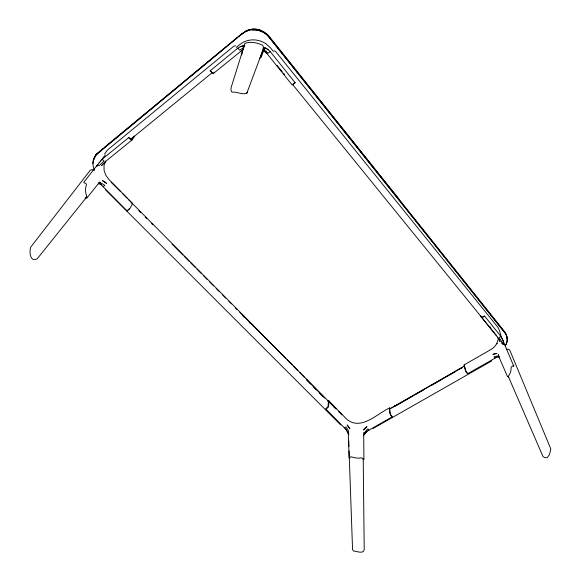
<?xml version="1.0" encoding="UTF-8"?>
<svg xmlns="http://www.w3.org/2000/svg" width="581" height="581" viewBox="0 0 581 581"><rect width="100%" height="100%" fill="white"/><g stroke="black" fill="none" stroke-linecap="round" stroke-linejoin="round"><path stroke-width="0.87" d="M394.579 405.966L394.405 406.402L462.483 367.403L462.018 367.272M327.72 401.072L328.418 401.34L328.069 406.613L325.919 408.61M92.902 163.653L93.214 160.603M508.803 377.454A1.678 1.293 -12.5 0 1 508.281 376.343A18.105 14.075 -11.8 0 0 511.077 367.417L512.108 366.226L513.742 366.088L513.8 365.522L513.117 365.493M104.58 154.038L107.354 150.123L233.838 46.168L235.472 45.797M348.796 440.645L348.898 446.411M268.262 49.675L265.074 47.613L263.752 47.882L259.998 57.998A2.092 2.012 47.5 0 1 259.547 58.47M497.91 339.914L496.799 343.727L497.002 343.327L494.467 346.864L491.417 349.246L464.125 364.912M327.437 400.788A2.171 1.082 -45 0 1 328.919 400.977L328.628 405.996A2.208 1.111 -45.1 0 1 327.452 407.985L325.897 409.039L344.46 427.936A6.711 3.297 54.9 0 1 347.721 432.533L348.339 434.319L349.116 458.068L349.74 458.206L350.161 457.298A1.525 1.14 -0.8 0 1 351.461 456.833A16.667 12.55 -1.4 0 0 361.789 457.915L363.147 458.503L363.27 459.607L363.917 459.6L363.713 435.467L365.34 431.407L367.824 428.858L368.986 430.129L392.117 416.904L392.059 416.475C389.931 414.834 389.263 410.033 390.134 408.581M348.339 434.319L348.665 431.632L347.968 429.947L346 426.912L344.46 427.936M94.042 159.209L96.301 154.43L103.367 148.22M241.326 54.919L244.245 45.441M105.589 161.097L104.014 165.57L104.086 170.444L105.778 175.237L108.829 179.326L132.417 203.357M246.845 93.156L262.895 50.22L263.411 46.916L262.627 45.18C257.448 42.783 250.244 41.157 244.884 43.473L231.144 87.491L230.955 90.149L231.95 92.161C236.714 91.399 242.546 95.24 246.845 93.156L247.223 92.139M261.159 57.432L264.558 48.121L265.532 48.187A8.976 1.685 45 0 1 270.223 51.549L295.184 82.771L293.26 84.296A2.825 0.61 -40.8 0 1 291.894 84.623L266.984 53.583L263.716 50.62L266.984 53.583M243.119 49.479L213.423 73.453A2.927 0.777 53.4 0 1 211.905 72.734L210.191 70.788L237.847 48.107L239.546 50.111L243.446 47.86L244.158 46.349M505.746 344.86C508.041 341.25 507.845 336.305 505.136 332.971L269.01 37.184C262.714 29.428 250.237 27.017 242.357 33.836M103.142 186.741L104.82 185.354L101.704 183.458L100.295 183.211L98.69 183.814A8.156 3.762 58.6 0 1 103.142 186.733L127.072 210.91L129.294 208.826M96.49 166.689L99.169 162.724M213.423 73.453L214.142 72.182M210.191 70.788L212.37 72.748M364.57 433.876L367.192 430.833M105.786 161.264L101.74 165.411L105.786 161.264L132.177 139.839L134.32 136.775A2.738 1.031 50 0 0 134.204 136.085M505.092 345.993C507.947 342.347 507.852 336.748 505.071 333.087L269.105 37.068C265.19 32.108 258.785 29.195 252.466 29.965M133.753 136.244L131.473 139.404L128.822 137.406M85.102 197.998L86.627 197.141L86.722 196.262A20.851 17.633 28.2 0 1 86.453 184.678A1.961 1.641 29.9 0 0 85.443 183.226L83.867 182.768L83.976 182.064L97.79 164.372M99.612 182.027L86.598 198.382M86.794 196.959L37.235 258.77C29.965 262.699 29.21 251.871 30.677 247.179L90.171 170.342L91.725 169.616L94.035 170.03M105.35 155.025L102.699 158.192A21.337 18.374 29.9 0 0 101.951 159.666M99.097 162.774L100.738 160.843M100.673 160.959L102.169 159.223L128.633 137.668L130.42 139.404A2.789 1.06 49.9 0 0 132.177 139.839M263.324 50.097L264.413 48.92L264.377 49.879L268.291 53.147L270.223 51.549M95.683 155.207L242.299 33.676L245.364 31.635L248.755 30.277M97.906 153.217C92.793 157.117 91.675 164.648 94.536 170.233M242.488 33.102L96.156 154.437A18.098 15.505 30.8 0 0 93.686 159.819M104.769 147.066L223.046 49.385M225.145 47.649L226.546 46.495M227.941 45.34L230.047 43.604M231.441 42.449L233.54 40.714M234.942 39.559L237.041 37.823M238.442 36.668L245.712 31.243L249.082 29.892M236.242 47.489L239.735 44.621A22.594 21.671 45 0 1 265.989 43.786L270.499 47.874L273.295 51.375M130.507 139.447L211.782 73.032M127.072 210.91L128.742 209.567A2.556 0.537 -42.3 0 0 130.464 207.62L132.533 203.546A2.513 0.523 -42.3 0 0 131.996 203.466M295.184 82.553L292.926 84.201M391.725 408.051L394.652 406.017M240.992 50.925L243.054 49.697M389.495 407.971C377.207 413.679 361.179 430.891 346.988 419.475L328.635 400.629M389.815 408.857L464.342 366.045M394.55 406.526L402.408 402.023M403.984 401.122L409.482 397.97M411.05 397.07L413.411 395.726M414.979 394.826L416.555 393.925M418.124 393.025L423.622 389.873M431.48 385.37L433.84 384.026M435.409 383.126L440.906 379.974M442.482 379.073L444.051 378.173M446.411 376.822L447.98 375.922M449.549 375.021L455.054 371.876M460.551 368.724L462.12 367.824M498.404 356.959A7.088 4.227 -48.2 0 0 495.208 358.056L467.611 373.743L466.434 372.377A2.309 0.537 59 0 1 465.316 370.141L464.037 365.18A2.266 0.523 58.9 0 1 464.408 364.977M373.024 428.502L491.737 360.91M501.047 336.595A7.248 0.421 63.4 0 1 503.749 341.933L501.577 343.066L503.11 344.635L504.214 344.431L502.151 342.529L499.173 337.532L501.033 336.544L484.743 316.253L482.869 317.277A2.411 1.3 -35.6 0 1 481.148 316.87L480.618 315.439M240.098 46.749L244.906 45.245M245.545 31.083L248.951 29.711L252.604 29.123L256.323 29.275M98.792 183.022L100.724 182.296L100.295 183.211L98.53 183.262M496.864 356.763L498.578 356.4L497.213 356.044L494.039 356.654L495.208 358.056M482.346 316.906L484.605 315.897L484.743 316.253M241.318 54.069L242.19 54.033M252.648 29.05C258.988 28.614 265.27 31.548 269.25 36.465L504.816 331.933L506.879 336.363M506.683 349.196L508.644 349.312L509.827 350.263L550.81 448.917L549.481 454.567L547.193 457.734L544.52 457.581L542.988 456.506L508.252 376.292M274.072 50.83L275.648 51.498L498.28 327.764L499.98 331.954M96.599 165.999L99.453 165.454L103.963 160.901L102.169 159.223M257.063 29.428L260.034 30.052M260.47 56.35L261.312 56.597M111.116 182.281L120.695 191.708M100.005 183.647L101.675 184.765M496.406 335.201L495.702 334.62M324.692 397.644L324.648 398.072L306.172 379.015M105.589 189.922L340.677 424.907M138.852 210.721L140.769 212.653M145.235 217.149L146.514 218.434M151.619 223.569L152.897 224.854M172.056 244.129L182.913 255.044M184.192 256.33L189.304 261.472M190.575 262.757L195.049 267.253M196.966 269.177L201.433 273.673M203.35 275.605L207.185 279.454M209.741 282.025L213.568 285.881M216.125 288.445L219.32 291.662M222.508 294.872L225.704 298.082M228.899 301.292L231.449 303.863M235.283 307.719L237.201 309.644M239.75 312.215L285.736 358.462M287.014 359.748L292.12 364.89M293.398 366.175L297.871 370.671M299.781 372.595L304.255 377.091M242.851 315.919L244.129 317.204M249.249 322.346L250.527 323.632M306.783 380.192L310.617 384.048M313.174 386.619L316.369 389.829M319.565 393.046L322.76 396.257M122.606 193.633L127.072 198.136M128.343 199.421L329.783 402.611M332.332 405.182L336.159 409.039M338.708 411.609L341.897 414.827M328.418 401.34L331.969 404.979M333.487 406.54L334.758 407.84M266.534 33.756L398.704 198.84L398.878 199.842M392.117 416.904L390.962 415.604A2.222 0.697 61.1 0 1 390.011 413.374L389.343 408.269A2.186 0.683 61 0 1 390.287 408.349M467.494 373.329L465.773 370.881L464.633 366.524M277.13 65.435L282.286 71.775M283.426 73.184L284.574 74.593M292.584 84.456L495.128 333.915M489.739 326.529L490.865 327.924M481.148 316.87L497.43 337.074L500.067 341.49L497.43 337.074M345.891 428.967L348.941 434.465M504.642 331.896L506.007 333.995M501.882 338.069L513.742 366.088M498.367 355.55L499.108 357.25L498.462 354.635L498.658 356.269L507.547 376.677M243.446 47.86L242.589 45.914A8.766 1.177 -32.6 0 0 237.832 48.129M363.713 435.467L363.742 432.482L365.021 433.985A6.631 4.263 -37.1 0 1 368.986 430.129M506.937 337.198L507.053 338.876M349.058 450.936L352.565 549.561L353.43 550.991C356.516 551.115 363.764 554.521 364.214 549.357L363.219 458.416M499.987 332.615A18.657 14.881 -12.5 0 1 500.967 336.384M365.144 428.124L363.466 429.925L366.916 426.636L365.144 428.124M494.983 353.698L492.87 354.41L497.045 353.408L494.983 353.698M104.558 181.853L102.517 180.662L106.606 183.414L104.558 181.853M348.498 426.737L347.133 424.922L349.864 428.858L348.498 426.737"/></g></svg>
